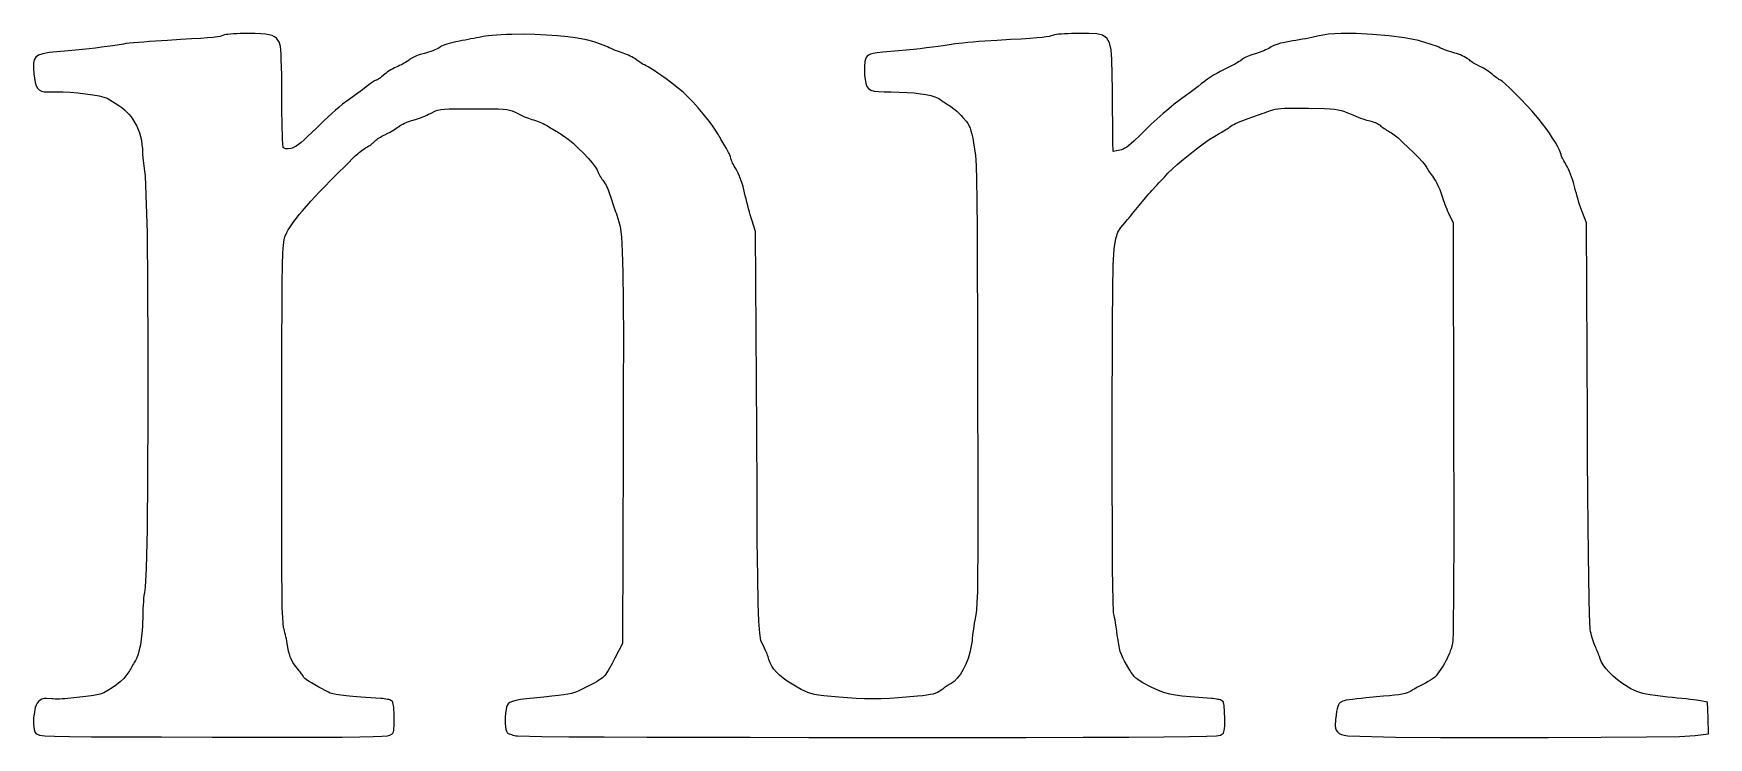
# Model space of a CAD drawing. Extents: x 5 to 1000, y 1 to 273.
# Drawn here: x 596.7 to 1000, y 6.3 to 175.8 of the extents above; entities that cross this region are included whole.
import ezdxf

# ---------------------------------------------------------------- set-up
doc = ezdxf.new("R2010")
doc.units = 0
doc.layers.add('SILK_SCREEN', color=15, linetype='CONTINUOUS')

msp = doc.modelspace()

# ---------------------------------------------------------------- linework, layer by layer
at = {"layer": 'SILK_SCREEN'}
msp.add_lwpolyline([(642.46, 175.42), (641.64, 175.14), (640.92, 175.02), (639.92, 174.9), (638.59, 174.78), (636.88, 174.65), (634.74, 174.51), (632.12, 174.35), (628.96, 174.17), (626.04, 173.98), (624.61, 173.88), (623.24, 173.78), (621.95, 173.68), (620.79, 173.57), (619.78, 173.47), (618.95, 173.38), (618.33, 173.29), (615.76, 172.88), (614.43, 172.69), (613.05, 172.5), (611.61, 172.33), (610.1, 172.16), (608.5, 172), (606.8, 171.83), (605, 171.67), (600.44, 171.22), (598.96, 170.96), (597.9, 170.62), (597.22, 170.15), (596.84, 169.51), (596.68, 168.65), (596.69, 167.52), (596.79, 166.08), (597.1, 164), (597.34, 163.24), (597.67, 162.65), (598.08, 162.23), (598.6, 161.94), (599.24, 161.78), (600.03, 161.74), (600.96, 161.79), (603.73, 161.81), (605.49, 161.7), (607.36, 161.53), (609.21, 161.31), (610.95, 161.07), (612.47, 160.8), (613.64, 160.52), (614.38, 160.25), (616.37, 159.06), (617.19, 158.51), (617.92, 157.98), (618.56, 157.45), (619.14, 156.92), (619.67, 156.36), (620.16, 155.76), (620.63, 155.12), (621.56, 153.54), (621.92, 152.74), (622.23, 151.91), (622.47, 151.05), (622.66, 150.12), (622.8, 149.13), (622.9, 148.06), (622.96, 146.88), (623.02, 145.83), (623.07, 145.22), (623.14, 144.59), (623.22, 143.95), (623.3, 143.3), (623.39, 142.68), (623.49, 142.09), (623.58, 141.54), (624.03, 127.85), (624.16, 114.98), (624.22, 99.99), (624.21, 84.27), (624.15, 69.25), (624.02, 56.34), (623.83, 46.95), (623.58, 42.5), (623.38, 41.21), (623.28, 40.47), (623.2, 39.71), (623.13, 38.93), (623.08, 38.15), (623.04, 37.4), (623.01, 36.69), (623, 36.04), (622.91, 32.95), (622.79, 31.43), (622.62, 29.98), (622.41, 28.62), (622.16, 27.39), (621.88, 26.32), (621.57, 25.46), (621.25, 24.83), (620.93, 24.29), (620.75, 23.98), (620.55, 23.65), (620.35, 23.32), (620.16, 22.98), (619.97, 22.65), (619.79, 22.33), (619.63, 22.04), (618.43, 20.5), (617.59, 19.7), (616.64, 18.92), (615.64, 18.2), (614.62, 17.57), (613.63, 17.05), (612.71, 16.68), (611.92, 16.5), (611.09, 16.39), (610.55, 16.33), (609.93, 16.25), (609.27, 16.17), (608.56, 16.08), (607.85, 15.98), (607.12, 15.89), (606.42, 15.79), (604.98, 15.65), (604.28, 15.59), (603.6, 15.55), (602.96, 15.52), (602.38, 15.51), (601.87, 15.51), (601.45, 15.54), (601.13, 15.58), (599.79, 15.69), (599.22, 15.62), (598.71, 15.47), (598.27, 15.24), (597.89, 14.92), (597.58, 14.51), (597.32, 14.03), (597.12, 13.46), (596.81, 11.88), (596.72, 11.06), (596.69, 10.26), (596.7, 9.49), (596.76, 8.79), (596.88, 8.16), (597.04, 7.64), (597.25, 7.25), (598.13, 6.83), (599.43, 6.69), (601.74, 6.59), (605.37, 6.51), (610.65, 6.46), (617.91, 6.43), (627.48, 6.4), (639.67, 6.38), (658.44, 6.35), (665.42, 6.35), (670.99, 6.38), (675.28, 6.42), (678.44, 6.48), (680.6, 6.56), (681.91, 6.66), (682.5, 6.79), (683.03, 7.12), (683.21, 7.32), (683.35, 7.59), (683.44, 7.96), (683.49, 8.44), (683.53, 9.08), (683.54, 9.89), (683.54, 10.92), (683.51, 12.29), (683.48, 12.9), (683.43, 13.45), (683.37, 13.93), (683.3, 14.33), (683.22, 14.66), (683.14, 14.9), (683.04, 15.04), (682.74, 15.21), (682.51, 15.3), (682.22, 15.38), (681.89, 15.45), (681.54, 15.52), (681.15, 15.58), (680.75, 15.63), (680.33, 15.67), (675.47, 16.01), (673.56, 16.17), (671.96, 16.32), (670.65, 16.48), (669.59, 16.64), (668.77, 16.8), (668.15, 16.98), (667.71, 17.17), (665.4, 18.4), (664.44, 18.94), (663.61, 19.42), (662.92, 19.84), (662.38, 20.2), (661.99, 20.48), (661.75, 20.7), (661.67, 20.83), (661.59, 21.05), (661.5, 21.21), (661.38, 21.4), (661.24, 21.61), (661.07, 21.84), (660.88, 22.08), (660.68, 22.33), (660.46, 22.58), (659.51, 23.78), (659.15, 24.33), (658.85, 24.88), (658.59, 25.45), (658.38, 26.07), (658.19, 26.77), (658.03, 27.55), (657.88, 28.46), (657.69, 29.46), (657.58, 29.99), (657.47, 30.51), (657.35, 31.03), (657.24, 31.51), (657.13, 31.97), (657.02, 32.37), (656.92, 32.71), (656.69, 35.08), (656.6, 37.59), (656.54, 41.17), (656.5, 45.94), (656.47, 52.03), (656.45, 59.58), (656.45, 68.72), (656.46, 79.58), (656.5, 102.02), (656.53, 109.81), (656.58, 115.7), (656.65, 119.99), (656.75, 122.96), (656.87, 124.9), (657.02, 126.11), (657.21, 126.88), (657.67, 127.91), (658, 128.5), (658.39, 129.13), (658.86, 129.82), (659.39, 130.56), (660, 131.36), (660.69, 132.21), (661.46, 133.12), (663.45, 135.41), (664.47, 136.53), (665.57, 137.71), (666.81, 139), (668.24, 140.46), (669.91, 142.13), (671.87, 144.07), (674.17, 146.33), (674.75, 146.88), (675.07, 147.15), (675.41, 147.42), (675.74, 147.68), (676.06, 147.92), (676.38, 148.13), (676.66, 148.31), (676.92, 148.46), (677.4, 148.74), (677.64, 148.89), (677.88, 149.05), (678.11, 149.21), (678.31, 149.38), (678.5, 149.53), (678.66, 149.69), (678.79, 149.83), (679.12, 150.13), (679.35, 150.31), (679.61, 150.5), (679.91, 150.69), (680.22, 150.89), (680.56, 151.08), (680.9, 151.25), (681.25, 151.42), (682, 151.8), (682.4, 152.02), (682.81, 152.25), (683.21, 152.48), (683.6, 152.72), (683.96, 152.95), (684.29, 153.17), (684.58, 153.38), (685.21, 153.8), (685.59, 154.01), (686, 154.21), (686.42, 154.4), (686.85, 154.58), (687.28, 154.73), (687.69, 154.86), (688.08, 154.96), (688.93, 155.21), (689.4, 155.37), (689.9, 155.55), (690.4, 155.74), (690.9, 155.95), (691.38, 156.16), (691.84, 156.37), (692.25, 156.58), (693.48, 157.18), (694.07, 157.38), (694.77, 157.52), (695.65, 157.61), (696.8, 157.67), (698.31, 157.7), (700.25, 157.71), (702.71, 157.71), (707.1, 157.7), (708.6, 157.67), (709.76, 157.61), (710.64, 157.52), (711.34, 157.39), (711.93, 157.2), (712.5, 156.95), (713.12, 156.62), (713.98, 156.2), (714.45, 155.99), (714.93, 155.79), (715.41, 155.59), (715.87, 155.41), (716.31, 155.25), (716.72, 155.11), (717.08, 155), (717.83, 154.78), (718.23, 154.63), (718.64, 154.47), (719.04, 154.3), (719.43, 154.12), (719.8, 153.93), (720.13, 153.76), (720.42, 153.58), (721.04, 153.19), (721.39, 152.98), (721.76, 152.76), (722.14, 152.54), (722.51, 152.33), (722.87, 152.12), (723.22, 151.93), (723.54, 151.75), (725.44, 150.41), (726.63, 149.4), (727.87, 148.24), (729.1, 147.02), (730.23, 145.81), (731.21, 144.68), (731.95, 143.71), (732.38, 142.96), (732.65, 142.37), (732.81, 142.05), (732.99, 141.72), (733.18, 141.39), (733.38, 141.07), (733.58, 140.77), (733.77, 140.49), (733.96, 140.25), (734.34, 139.65), (734.55, 139.27), (734.75, 138.85), (734.95, 138.4), (735.15, 137.94), (735.33, 137.47), (735.49, 137), (735.62, 136.54), (735.91, 135.57), (736.08, 135.05), (736.25, 134.54), (736.43, 134.04), (736.6, 133.56), (736.77, 133.11), (736.94, 132.71), (737.08, 132.38), (737.96, 129.32), (738.25, 126.87), (738.47, 123.31), (738.61, 118.26), (738.69, 111.35), (738.72, 102.22), (738.71, 90.49), (738.67, 75.79), (738.54, 28.92), (736.71, 25.38), (736.03, 24.11), (735.69, 23.5), (735.35, 22.93), (735.04, 22.4), (734.75, 21.93), (734.48, 21.53), (734.26, 21.22), (734.08, 21), (733.59, 20.58), (733.21, 20.31), (732.75, 20.02), (732.23, 19.7), (731.66, 19.37), (731.06, 19.04), (730.43, 18.7), (729.79, 18.38), (727.87, 17.46), (727.06, 17.14), (726.25, 16.89), (725.37, 16.69), (724.34, 16.51), (723.08, 16.35), (721.52, 16.19), (719.58, 16), (715.43, 15.59), (713.96, 15.4), (712.83, 15.19), (711.99, 14.96), (711.4, 14.7), (711, 14.38), (710.74, 14), (710.58, 13.54), (710.35, 12.08), (710.29, 11.25), (710.27, 10.41), (710.28, 9.6), (710.33, 8.86), (710.42, 8.23), (710.55, 7.75), (710.71, 7.46), (711.02, 7.25), (711.25, 7.15), (711.51, 7.05), (711.82, 6.95), (712.14, 6.85), (712.49, 6.76), (712.85, 6.69), (713.21, 6.63), (719.12, 6.52), (725.6, 6.46), (734.1, 6.42), (744.38, 6.38), (756.19, 6.34), (769.28, 6.31), (783.41, 6.3), (798.33, 6.29), (835.63, 6.29), (849.47, 6.31), (860.47, 6.35), (868.91, 6.4), (875.06, 6.47), (879.19, 6.56), (881.58, 6.66), (882.5, 6.79), (883.03, 7.12), (883.21, 7.32), (883.35, 7.59), (883.44, 7.96), (883.49, 8.44), (883.53, 9.08), (883.54, 9.89), (883.54, 10.92), (883.51, 12.29), (883.48, 12.9), (883.43, 13.45), (883.37, 13.93), (883.3, 14.33), (883.22, 14.66), (883.14, 14.9), (883.04, 15.04), (882.74, 15.21), (882.51, 15.3), (882.22, 15.38), (881.89, 15.45), (881.54, 15.52), (881.15, 15.58), (880.75, 15.63), (880.33, 15.67), (875.23, 16.02), (873.31, 16.21), (871.71, 16.42), (870.34, 16.68), (869.14, 17), (868.01, 17.4), (866.88, 17.88), (865.67, 18.46), (863.86, 19.42), (863.19, 19.82), (862.63, 20.2), (862.16, 20.57), (861.76, 20.97), (861.39, 21.41), (861.04, 21.91), (860.67, 22.5), (859.43, 24.64), (859, 25.47), (858.66, 26.23), (858.4, 26.97), (858.19, 27.75), (858.02, 28.64), (857.85, 29.71), (857.67, 31), (857.46, 32.54), (857.35, 33.28), (857.24, 33.97), (857.13, 34.61), (857.03, 35.17), (856.94, 35.64), (856.86, 36), (856.79, 36.25), (856.66, 39.34), (856.6, 42.72), (856.55, 47.15), (856.51, 52.5), (856.48, 58.66), (856.46, 65.48), (856.45, 72.85), (856.46, 80.63), (856.49, 106.02), (856.56, 114.2), (856.7, 120.02), (856.94, 123.93), (857.31, 126.44), (857.84, 128), (858.56, 129.1), (859.5, 130.21), (860.16, 130.99), (860.54, 131.45), (860.94, 131.93), (861.35, 132.44), (861.76, 132.94), (862.17, 133.44), (862.55, 133.92), (862.92, 134.38), (863.67, 135.29), (864.07, 135.78), (864.47, 136.27), (864.88, 136.74), (865.27, 137.19), (865.63, 137.61), (865.96, 137.98), (866.25, 138.29), (866.89, 138.98), (867.27, 139.4), (867.69, 139.84), (868.12, 140.31), (868.56, 140.78), (869, 141.26), (869.43, 141.72), (869.83, 142.17), (872.09, 144.28), (873.55, 145.51), (875.13, 146.79), (876.75, 148.04), (878.34, 149.23), (879.82, 150.27), (881.12, 151.12), (882.17, 151.71), (882.85, 152.07), (883.19, 152.27), (883.52, 152.47), (883.84, 152.67), (884.13, 152.87), (884.39, 153.05), (884.61, 153.22), (884.79, 153.38), (885.31, 153.71), (885.7, 153.92), (886.17, 154.14), (886.7, 154.38), (887.28, 154.62), (887.89, 154.87), (888.53, 155.1), (889.17, 155.33), (890.52, 155.8), (891.21, 156.04), (891.89, 156.29), (892.54, 156.52), (893.15, 156.75), (893.71, 156.95), (894.19, 157.14), (894.58, 157.29), (895.67, 157.61), (896.3, 157.72), (897.04, 157.8), (897.93, 157.85), (899, 157.88), (900.31, 157.88), (901.87, 157.87), (903.75, 157.83), (907.59, 157.73), (908.93, 157.67), (910.01, 157.58), (910.88, 157.46), (911.64, 157.29), (912.35, 157.06), (913.1, 156.76), (913.96, 156.38), (915.08, 155.9), (915.65, 155.68), (916.22, 155.46), (916.76, 155.27), (917.26, 155.1), (917.72, 154.96), (918.13, 154.86), (918.46, 154.79), (919.08, 154.62), (919.41, 154.5), (919.74, 154.37), (920.07, 154.21), (920.38, 154.05), (920.67, 153.88), (920.94, 153.71), (921.17, 153.54), (921.65, 153.18), (921.93, 152.98), (922.22, 152.78), (922.52, 152.58), (922.82, 152.39), (923.12, 152.22), (923.4, 152.05), (923.67, 151.92), (925.28, 150.67), (926.46, 149.61), (927.74, 148.41), (929.03, 147.16), (930.21, 145.96), (931.18, 144.91), (931.84, 144.13), (932.08, 143.71), (932.18, 143.48), (932.29, 143.29), (932.43, 143.06), (932.61, 142.79), (932.81, 142.5), (933.04, 142.18), (933.28, 141.84), (933.54, 141.5), (934.09, 140.7), (934.36, 140.23), (934.63, 139.74), (934.89, 139.24), (935.13, 138.73), (935.34, 138.22), (935.52, 137.74), (935.67, 137.29), (935.97, 136.33), (936.16, 135.78), (936.36, 135.22), (936.57, 134.65), (936.79, 134.09), (937, 133.55), (937.22, 133.04), (937.42, 132.58), (938.54, 130.21), (938.67, 80.42), (938.7, 59.87), (938.69, 51.68), (938.67, 44.81), (938.64, 39.21), (938.59, 34.83), (938.52, 31.63), (938.44, 29.55), (938.33, 28.54), (938.06, 27.64), (937.86, 27.11), (937.63, 26.53), (937.36, 25.93), (937.07, 25.31), (936.76, 24.7), (936.44, 24.1), (936.13, 23.54), (935.22, 22.12), (934.82, 21.57), (934.43, 21.11), (934.03, 20.72), (933.6, 20.37), (933.11, 20.04), (932.54, 19.72), (931.88, 19.38), (930.93, 18.9), (930.45, 18.65), (929.99, 18.4), (929.55, 18.16), (929.14, 17.93), (928.78, 17.72), (928.48, 17.53), (928.25, 17.38), (927.5, 17), (926.97, 16.84), (926.3, 16.7), (925.46, 16.56), (924.45, 16.43), (923.23, 16.31), (921.78, 16.18), (920.08, 16.04), (917.58, 15.81), (916.41, 15.69), (915.33, 15.57), (914.35, 15.45), (913.5, 15.34), (912.81, 15.23), (912.3, 15.13), (912, 15.04), (911.37, 14.71), (911.13, 14.46), (910.93, 14.14), (910.76, 13.72), (910.61, 13.18), (910.47, 12.5), (910.34, 11.65), (910.21, 10.63), (910.14, 9.08), (910.23, 8.49), (910.41, 7.99), (910.71, 7.59), (911.12, 7.26), (911.66, 7), (912.34, 6.79), (913.17, 6.63), (924.63, 6.35), (935.49, 6.29), (948.16, 6.26), (961.46, 6.27), (974.17, 6.33), (985.09, 6.42), (993.03, 6.54), (996.79, 6.71), (1000.04, 7.17), (999.92, 11), (999.79, 14.79), (998.13, 15.08), (997.16, 15.23), (996.44, 15.32), (995.59, 15.42), (994.64, 15.54), (993.61, 15.65), (992.52, 15.77), (991.39, 15.89), (990.25, 16), (987.16, 16.35), (986, 16.51), (985.03, 16.68), (984.2, 16.86), (983.47, 17.07), (982.78, 17.33), (982.08, 17.63), (981.33, 18), (979.18, 19.35), (978.1, 20.18), (977.08, 21.07), (976.14, 21.98), (975.31, 22.89), (974.64, 23.75), (974.17, 24.53), (973.92, 25.21), (973.76, 25.74), (973.65, 26.06), (973.53, 26.4), (973.39, 26.75), (973.25, 27.11), (973.1, 27.46), (972.95, 27.81), (972.79, 28.12), (972.48, 28.86), (972.32, 29.31), (972.16, 29.79), (972.01, 30.29), (971.88, 30.8), (971.75, 31.32), (971.64, 31.82), (971.54, 32.29), (971.39, 35.98), (971.31, 39.73), (971.23, 44.6), (971.15, 50.5), (971.08, 57.34), (971, 65.02), (970.93, 73.44), (970.88, 82.5), (970.63, 130.21), (969.67, 132.71), (969.27, 133.79), (969.06, 134.44), (968.85, 135.12), (968.63, 135.84), (968.42, 136.56), (968.22, 137.28), (968.04, 137.97), (967.88, 138.62), (967.51, 139.97), (967.3, 140.65), (967.07, 141.32), (966.83, 141.96), (966.58, 142.57), (966.32, 143.13), (966.07, 143.62), (965.83, 144.04), (965.41, 144.77), (965.21, 145.12), (965.04, 145.46), (964.89, 145.77), (964.76, 146.06), (964.66, 146.31), (964.6, 146.51), (964.58, 146.67), (964.19, 147.71), (963.74, 148.55), (963.16, 149.55), (962.48, 150.64), (961.72, 151.79), (960.92, 152.96), (960.1, 154.08), (959.29, 155.12), (957.46, 157.23), (956.2, 158.58), (954.83, 160), (953.46, 161.38), (952.19, 162.63), (951.12, 163.65), (950.34, 164.33), (949.96, 164.58), (949.75, 164.67), (949.58, 164.77), (949.37, 164.91), (949.14, 165.08), (948.88, 165.27), (948.6, 165.48), (948.3, 165.71), (948, 165.96), (947.33, 166.49), (946.97, 166.75), (946.6, 167), (946.23, 167.24), (945.88, 167.46), (945.54, 167.64), (945.23, 167.8), (944.96, 167.92), (944.39, 168.17), (944.09, 168.33), (943.78, 168.5), (943.48, 168.69), (943.19, 168.88), (942.92, 169.08), (942.67, 169.27), (942.46, 169.46), (941.91, 169.84), (941.56, 170.05), (941.16, 170.25), (940.74, 170.45), (940.29, 170.65), (939.83, 170.83), (939.37, 170.99), (938.92, 171.13), (937.96, 171.4), (937.46, 171.56), (936.95, 171.74), (936.45, 171.93), (935.97, 172.13), (935.53, 172.33), (935.13, 172.52), (934.79, 172.71), (930.18, 174.16), (926.81, 174.77), (923.03, 175.25), (919.09, 175.61), (915.21, 175.8), (911.62, 175.82), (908.55, 175.65), (906.25, 175.25), (905.2, 175), (904.54, 174.86), (903.82, 174.72), (903.05, 174.57), (902.26, 174.43), (901.46, 174.29), (900.67, 174.16), (899.92, 174.04), (898.31, 173.77), (897.59, 173.62), (896.94, 173.46), (896.36, 173.29), (895.84, 173.12), (895.39, 172.94), (895.01, 172.76), (894.71, 172.58), (894.14, 172.25), (893.78, 172.06), (893.38, 171.88), (892.96, 171.69), (892.51, 171.51), (892.06, 171.33), (891.61, 171.18), (891.17, 171.04), (890.29, 170.76), (889.85, 170.6), (889.42, 170.43), (889.02, 170.26), (888.65, 170.09), (888.32, 169.93), (888.05, 169.77), (887.83, 169.63), (887.32, 169.28), (886.98, 169.06), (886.58, 168.82), (886.13, 168.56), (885.66, 168.3), (885.17, 168.04), (884.67, 167.79), (884.17, 167.54), (882.41, 166.67), (881.61, 166.23), (880.85, 165.77), (880.11, 165.3), (879.38, 164.8), (878.65, 164.26), (877.9, 163.68), (877.12, 163.04), (876.54, 162.59), (876.22, 162.35), (875.89, 162.1), (875.55, 161.86), (875.23, 161.63), (874.92, 161.41), (874.63, 161.21), (874.38, 161.04), (872.54, 159.73), (871.36, 158.79), (870.06, 157.71), (868.68, 156.52), (867.27, 155.26), (865.85, 153.96), (864.47, 152.65), (863.17, 151.38), (861.63, 149.88), (860.99, 149.3), (860.43, 148.83), (859.93, 148.46), (859.48, 148.17), (859.06, 147.95), (858.65, 147.8), (858.25, 147.71), (856.67, 147.42), (856.63, 149.63), (856.6, 151.07), (856.58, 152.2), (856.57, 153.54), (856.56, 155.07), (856.54, 156.75), (856.53, 158.54), (856.51, 160.4), (856.5, 162.29), (856.39, 169.56), (856.18, 171.93), (855.79, 173.61), (855.13, 174.73), (854.14, 175.39), (852.74, 175.71), (850.87, 175.82), (848.46, 175.83), (846.63, 175.81), (845.76, 175.78), (844.94, 175.74), (844.2, 175.69), (843.55, 175.64), (843, 175.57), (842.58, 175.5), (842.29, 175.42), (841.25, 175.12), (840.52, 175), (839.55, 174.88), (838.28, 174.76), (836.63, 174.64), (834.54, 174.5), (831.94, 174.35), (828.75, 174.17), (825.77, 173.98), (824.32, 173.87), (822.94, 173.76), (821.65, 173.65), (820.5, 173.54), (819.51, 173.44), (818.7, 173.34), (818.13, 173.25), (815.77, 172.87), (814.5, 172.69), (813.16, 172.51), (811.73, 172.34), (810.21, 172.17), (808.59, 172), (806.85, 171.83), (805, 171.67), (801.18, 171.31), (799.88, 171.16), (798.91, 171), (798.22, 170.83), (797.74, 170.62), (797.43, 170.37), (797.21, 170.05), (797.04, 169.67), (796.9, 169.11), (796.85, 168.74), (796.81, 168.32), (796.79, 167.86), (796.78, 167.37), (796.78, 166.87), (796.8, 166.35), (796.83, 165.83), (797.12, 163.79), (797.38, 163.09), (797.76, 162.57), (798.33, 162.2), (799.11, 161.97), (800.16, 161.83), (801.51, 161.77), (803.21, 161.75), (807.06, 161.63), (808.73, 161.5), (810.25, 161.33), (811.59, 161.12), (812.75, 160.86), (813.74, 160.56), (814.55, 160.22), (815.17, 159.83), (815.68, 159.48), (815.96, 159.29), (816.24, 159.09), (816.53, 158.91), (816.81, 158.73), (817.07, 158.56), (817.32, 158.42), (817.54, 158.29), (818.02, 157.96), (818.32, 157.71), (818.65, 157.43), (819, 157.12), (819.36, 156.79), (819.72, 156.43), (820.07, 156.07), (820.42, 155.71), (821.36, 154.61), (821.7, 154.13), (821.98, 153.62), (822.23, 153.06), (822.44, 152.4), (822.64, 151.61), (822.85, 150.64), (823.08, 149.46), (823.51, 146.42), (823.66, 144.06), (823.77, 140.57), (823.85, 135.57), (823.91, 128.63), (823.96, 119.34), (824, 107.29), (824.04, 92.08), (824.1, 66.85), (824.1, 57.77), (824.08, 50.69), (824.04, 45.34), (823.97, 41.45), (823.87, 38.75), (823.75, 36.97), (823.58, 35.83), (823.35, 34.55), (823.24, 33.83), (823.12, 33.09), (823.01, 32.33), (822.92, 31.58), (822.83, 30.86), (822.76, 30.19), (822.71, 29.58), (822.18, 26.72), (821.73, 25.29), (821.19, 23.93), (820.56, 22.65), (819.88, 21.51), (819.15, 20.54), (818.39, 19.77), (817.63, 19.25), (817.17, 19), (816.93, 18.85), (816.68, 18.69), (816.44, 18.53), (816.21, 18.37), (815.99, 18.21), (815.79, 18.06), (815.62, 17.92), (814.81, 17.32), (814.37, 17.09), (813.88, 16.9), (813.3, 16.73), (812.61, 16.59), (811.78, 16.46), (810.78, 16.33), (809.58, 16.21), (804.96, 15.79), (802.83, 15.65), (800.79, 15.57), (798.79, 15.54), (796.81, 15.57), (794.8, 15.65), (792.74, 15.78), (790.58, 15.96), (787.01, 16.31), (785.75, 16.47), (784.74, 16.65), (783.9, 16.85), (783.14, 17.11), (782.39, 17.44), (781.56, 17.85), (780.58, 18.38), (778.21, 19.81), (777.22, 20.53), (776.36, 21.25), (775.61, 21.98), (774.99, 22.72), (774.48, 23.48), (774.08, 24.25), (773.79, 25.04), (773.57, 25.73), (773.45, 26.08), (773.32, 26.42), (773.18, 26.74), (773.05, 27.05), (772.93, 27.32), (772.81, 27.56), (772.71, 27.75), (771.85, 29.66), (771.56, 31.41), (771.34, 34.26), (771.18, 38.64), (771.07, 44.98), (770.98, 53.7), (770.91, 65.23), (770.83, 80), (770.58, 128.12), (769.67, 130.92), (769.28, 132.13), (769.07, 132.84), (768.86, 133.6), (768.66, 134.39), (768.45, 135.19), (768.26, 135.97), (768.08, 136.72), (767.92, 137.42), (767.55, 138.96), (767.34, 139.69), (767.12, 140.37), (766.89, 141.02), (766.65, 141.62), (766.39, 142.18), (766.14, 142.7), (765.88, 143.17), (765.43, 143.9), (765.23, 144.25), (765.04, 144.6), (764.89, 144.92), (764.76, 145.2), (764.66, 145.45), (764.6, 145.65), (764.58, 145.79), (764.52, 146.13), (764.44, 146.36), (764.34, 146.62), (764.22, 146.9), (764.07, 147.2), (763.91, 147.5), (763.73, 147.82), (763.54, 148.13), (763.14, 148.81), (762.92, 149.19), (762.68, 149.59), (762.45, 149.99), (762.22, 150.39), (762.01, 150.77), (761.8, 151.13), (761.63, 151.46), (760.12, 153.76), (759.1, 155.1), (757.96, 156.5), (756.75, 157.91), (755.51, 159.27), (754.28, 160.54), (753.11, 161.66), (752.04, 162.58), (750.04, 164.12), (749, 164.89), (747.98, 165.62), (747.01, 166.3), (746.12, 166.9), (745.34, 167.41), (744.71, 167.8), (744.25, 168.04), (743.79, 168.26), (743.53, 168.4), (743.26, 168.55), (742.99, 168.72), (742.72, 168.89), (742.46, 169.07), (742.22, 169.25), (742, 169.42), (741.47, 169.78), (741.13, 169.98), (740.75, 170.18), (740.35, 170.38), (739.93, 170.58), (739.5, 170.76), (739.08, 170.93), (738.67, 171.08), (737.78, 171.39), (737.29, 171.57), (736.79, 171.77), (736.29, 171.98), (735.79, 172.19), (735.32, 172.4), (734.89, 172.6), (734.5, 172.79), (731.67, 173.84), (729.82, 174.29), (727.71, 174.68), (725.39, 175.01), (722.88, 175.27), (720.22, 175.46), (717.44, 175.58), (714.58, 175.63), (711.86, 175.59), (710.55, 175.55), (709.31, 175.5), (708.17, 175.44), (707.14, 175.37), (706.26, 175.29), (705.53, 175.21), (705, 175.13), (703.99, 174.9), (703.38, 174.78), (702.72, 174.65), (702.03, 174.51), (701.33, 174.38), (700.62, 174.24), (699.94, 174.12), (699.29, 174), (698.01, 173.74), (697.39, 173.59), (696.79, 173.42), (696.24, 173.25), (695.74, 173.08), (695.3, 172.91), (694.94, 172.74), (694.67, 172.58), (694.1, 172.25), (693.72, 172.06), (693.29, 171.88), (692.83, 171.69), (692.34, 171.51), (691.83, 171.33), (691.33, 171.18), (690.83, 171.04), (689.83, 170.75), (689.35, 170.59), (688.89, 170.42), (688.46, 170.24), (688.08, 170.06), (687.75, 169.89), (687.48, 169.73), (687.29, 169.58), (686.87, 169.26), (686.59, 169.08), (686.27, 168.88), (685.93, 168.68), (685.56, 168.48), (685.18, 168.28), (684.8, 168.09), (684.42, 167.92), (683.62, 167.55), (683.2, 167.32), (682.77, 167.08), (682.36, 166.83), (681.96, 166.57), (681.58, 166.31), (681.25, 166.07), (680.96, 165.83), (680.45, 165.39), (680.21, 165.19), (679.97, 165.02), (679.76, 164.87), (679.57, 164.75), (679.41, 164.66), (679.29, 164.6), (679.21, 164.58), (678.97, 164.5), (678.79, 164.4), (678.57, 164.26), (678.32, 164.1), (678.04, 163.91), (677.75, 163.7), (677.44, 163.48), (677.12, 163.25), (676.35, 162.65), (675.87, 162.28), (675.34, 161.88), (674.77, 161.47), (674.19, 161.04), (673.6, 160.61), (673.02, 160.19), (672.46, 159.79), (671.13, 158.78), (670.32, 158.12), (669.44, 157.36), (668.52, 156.55), (667.57, 155.69), (666.61, 154.81), (665.68, 153.92), (664.79, 153.04), (662.68, 151), (661.83, 150.22), (661.1, 149.59), (660.47, 149.08), (659.92, 148.7), (659.44, 148.42), (659.01, 148.23), (658.63, 148.13), (658.04, 148.03), (657.79, 148.01), (657.57, 148.02), (657.37, 148.05), (657.2, 148.1), (657.05, 148.17), (656.93, 148.26), (656.83, 148.38), (656.72, 149.31), (656.67, 150.27), (656.63, 151.52), (656.58, 153.02), (656.55, 154.73), (656.52, 156.62), (656.51, 158.65), (656.5, 160.79), (656.45, 165.81), (656.41, 167.8), (656.36, 169.47), (656.3, 170.84), (656.23, 171.92), (656.14, 172.73), (656.03, 173.29), (655.92, 173.63), (655.17, 174.68), (654.71, 175.05), (654.15, 175.33), (653.44, 175.54), (652.54, 175.69), (651.42, 175.78), (650.03, 175.82), (648.33, 175.83), (646.48, 175.8), (645.62, 175.77), (644.82, 175.73), (644.12, 175.68), (643.51, 175.62), (643.02, 175.55), (642.66, 175.49)], close=True, dxfattribs=at)

doc.saveas('drawing.dxf')
